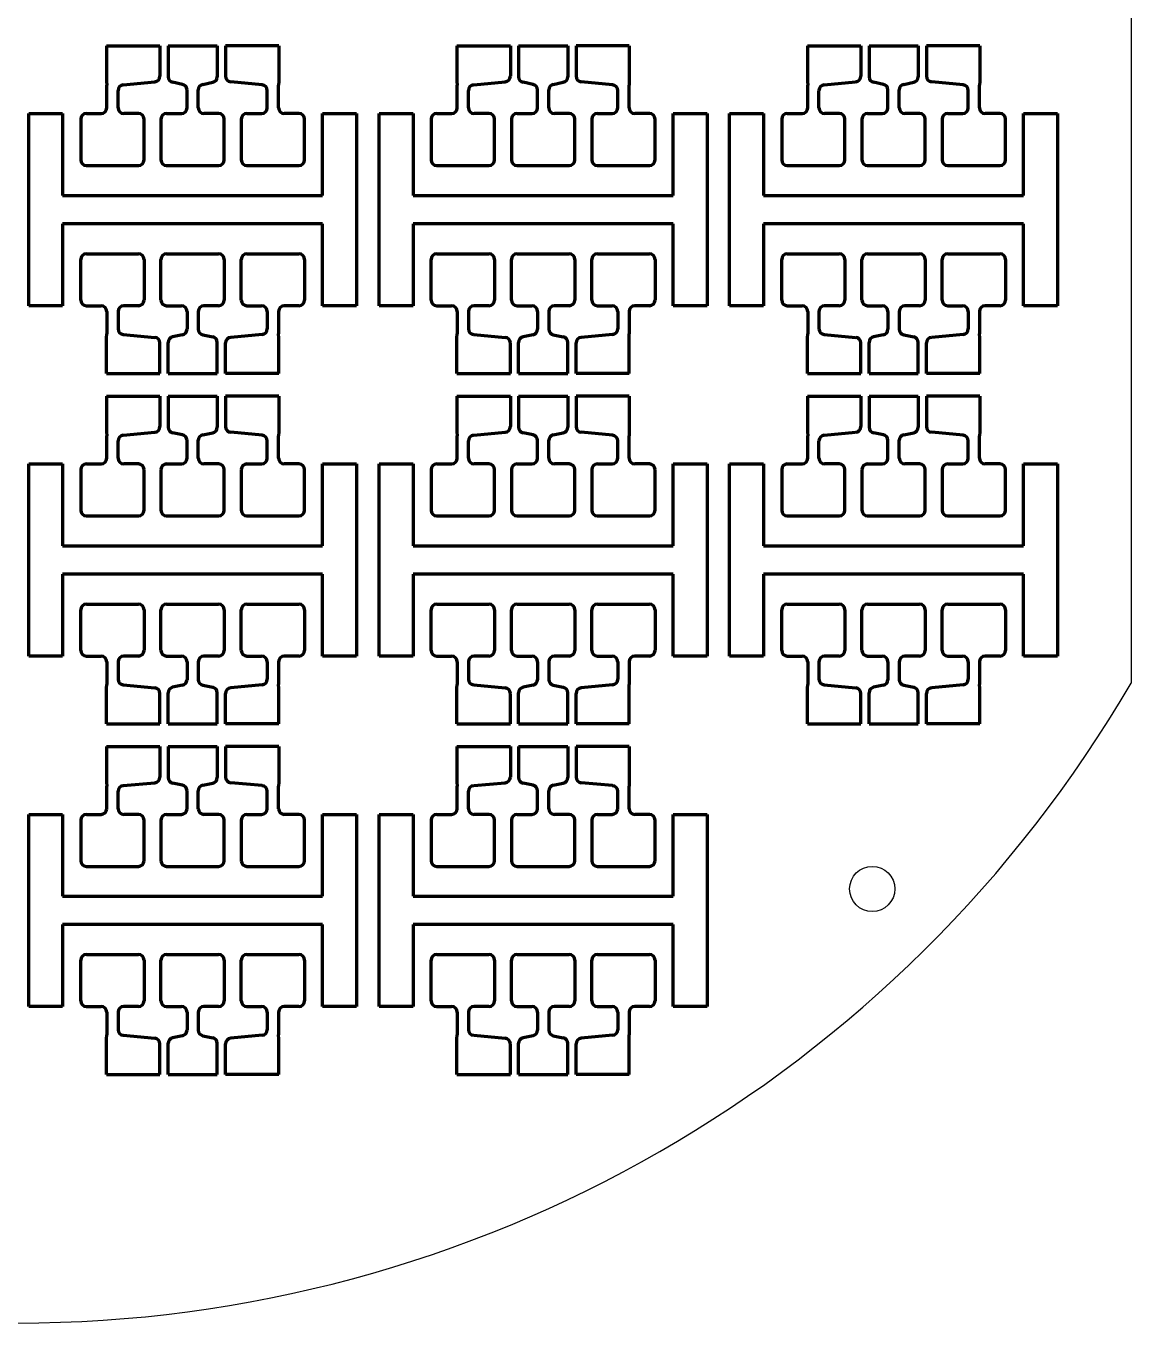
# Model space of a CAD drawing. Header units: millimetres. Extents: x 2005 to 2202, y 1694 to 1922.
# Drawn here: x 2104.6 to 2202.4, y 1693.7 to 1808.5 of the extents above; entities that cross this region are included whole.
import ezdxf

# ---------------------------------------------------------------- set-up
doc = ezdxf.new("R2010")
doc.units = ezdxf.units.MM
doc.layers.add('mask_hole', color=100, linetype='Continuous')
doc.layers.add('mask_outline', color=10, linetype='Continuous')
doc.layers.add('mask_stencil', color=30, linetype='Continuous', lineweight=70)

msp = doc.modelspace()

# ---------------------------------------------------------------- linework, layer by layer
at = {"layer": 'mask_hole'}
msp.add_circle((2179.5, 1732.13), 2, dxfattribs=at)
at = {"layer": 'mask_outline'}
msp.add_line((2202.39, 1865.11), (2202.39, 1750.34), dxfattribs=at)
msp.add_arc((2103.89, 1807.73), 114, 210.2314, 329.7768, dxfattribs=at)
at = {"layer": 'mask_stencil'}
for p, q in [((2111.77, 1806.73), (2116.49, 1806.73)), ((2111.77, 1806.73), (2111.77, 1803.57)), ((2116.49, 1806.73), (2116.49, 1804.03)), ((2117.22, 1806.73), (2121.57, 1806.73)), ((2117.22, 1806.73), (2117.22, 1803.98)), ((2121.57, 1806.73), (2121.57, 1803.98)), ((2127.01, 1806.73), (2122.3, 1806.73)), ((2122.3, 1806.73), (2122.3, 1804.03)), ((2127.01, 1806.73), (2127.01, 1803.57)), ((2142.77, 1806.73), (2147.49, 1806.73)), ((2142.77, 1806.73), (2142.77, 1803.57)), ((2147.49, 1806.73), (2147.49, 1804.03)), ((2148.22, 1806.73), (2152.57, 1806.73)), ((2148.22, 1806.73), (2148.22, 1803.98)), ((2152.57, 1806.73), (2152.57, 1803.98)), ((2158.01, 1806.73), (2153.3, 1806.73)), ((2153.3, 1806.73), (2153.3, 1804.03)), ((2158.01, 1806.73), (2158.01, 1803.57)), ((2173.77, 1806.73), (2178.49, 1806.73)), ((2173.77, 1806.73), (2173.77, 1803.57)), ((2178.49, 1806.73), (2178.49, 1804.03)), ((2179.22, 1806.73), (2183.57, 1806.73)), ((2179.22, 1806.73), (2179.22, 1803.98)), ((2183.57, 1806.73), (2183.57, 1803.98)), ((2189.01, 1806.73), (2184.3, 1806.73)), ((2184.3, 1806.73), (2184.3, 1804.03)), ((2189.01, 1806.73), (2189.01, 1803.57)), ((2111.77, 1803.57), (2111.79, 1803.23)), ((2111.79, 1801.23), (2111.79, 1803.23)), ((2112.79, 1801.23), (2112.79, 1802.77)), ((2113.25, 1803.27), (2116.03, 1803.53)), ((2118.5, 1803.31), (2117.62, 1803.49)), ((2118.89, 1801.23), (2118.89, 1802.82)), ((2119.89, 1801.23), (2119.89, 1802.82)), ((2120.29, 1803.31), (2121.17, 1803.49)), ((2125.54, 1803.27), (2122.76, 1803.53)), ((2125.99, 1801.23), (2125.99, 1802.77)), ((2127.01, 1803.57), (2126.99, 1803.23)), ((2126.99, 1801.23), (2126.99, 1803.23)), ((2142.77, 1803.57), (2142.79, 1803.23)), ((2142.79, 1801.23), (2142.79, 1803.23)), ((2143.79, 1801.23), (2143.79, 1802.77)), ((2144.25, 1803.27), (2147.03, 1803.53)), ((2149.5, 1803.31), (2148.62, 1803.49)), ((2149.89, 1801.23), (2149.89, 1802.82)), ((2150.89, 1801.23), (2150.89, 1802.82)), ((2151.29, 1803.31), (2152.17, 1803.49)), ((2156.54, 1803.27), (2153.76, 1803.53)), ((2156.99, 1801.23), (2156.99, 1802.77)), ((2158.01, 1803.57), (2157.99, 1803.23)), ((2157.99, 1801.23), (2157.99, 1803.23)), ((2173.77, 1803.57), (2173.79, 1803.23)), ((2173.79, 1801.23), (2173.79, 1803.23)), ((2174.79, 1801.23), (2174.79, 1802.77)), ((2175.25, 1803.27), (2178.03, 1803.53)), ((2180.5, 1803.31), (2179.62, 1803.49)), ((2180.89, 1801.23), (2180.89, 1802.82)), ((2181.89, 1801.23), (2181.89, 1802.82)), ((2182.29, 1803.31), (2183.17, 1803.49)), ((2187.54, 1803.27), (2184.76, 1803.53)), ((2187.99, 1801.23), (2187.99, 1802.77)), ((2189.01, 1803.57), (2188.99, 1803.23)), ((2188.99, 1801.23), (2188.99, 1803.23)), ((2104.89, 1800.73), (2107.89, 1800.73)), ((2104.89, 1783.73), (2104.89, 1800.73)), ((2107.89, 1800.73), (2107.89, 1793.48)), ((2109.99, 1800.73), (2111.29, 1800.73)), ((2114.59, 1800.73), (2113.29, 1800.73)), ((2117.09, 1800.73), (2118.39, 1800.73)), ((2121.69, 1800.73), (2120.39, 1800.73)), ((2124.19, 1800.73), (2125.49, 1800.73)), ((2128.79, 1800.73), (2127.49, 1800.73)), ((2130.89, 1793.48), (2130.89, 1800.73)), ((2130.89, 1800.73), (2133.89, 1800.73)), ((2133.89, 1800.73), (2133.89, 1783.73)), ((2135.89, 1800.73), (2138.89, 1800.73)), ((2135.89, 1783.73), (2135.89, 1800.73)), ((2138.89, 1800.73), (2138.89, 1793.48)), ((2140.99, 1800.73), (2142.29, 1800.73)), ((2145.59, 1800.73), (2144.29, 1800.73)), ((2148.09, 1800.73), (2149.39, 1800.73)), ((2152.69, 1800.73), (2151.39, 1800.73)), ((2155.19, 1800.73), (2156.49, 1800.73)), ((2159.79, 1800.73), (2158.49, 1800.73)), ((2161.89, 1793.48), (2161.89, 1800.73)), ((2161.89, 1800.73), (2164.89, 1800.73)), ((2164.89, 1800.73), (2164.89, 1783.73)), ((2166.89, 1800.73), (2169.89, 1800.73)), ((2166.89, 1783.73), (2166.89, 1800.73)), ((2169.89, 1800.73), (2169.89, 1793.48)), ((2171.99, 1800.73), (2173.29, 1800.73)), ((2176.59, 1800.73), (2175.29, 1800.73)), ((2179.09, 1800.73), (2180.39, 1800.73)), ((2183.69, 1800.73), (2182.39, 1800.73)), ((2186.19, 1800.73), (2187.49, 1800.73)), ((2190.79, 1800.73), (2189.49, 1800.73)), ((2192.89, 1793.48), (2192.89, 1800.73)), ((2192.89, 1800.73), (2195.89, 1800.73)), ((2195.89, 1800.73), (2195.89, 1783.73)), ((2109.49, 1800.23), (2109.49, 1796.63)), ((2115.09, 1796.63), (2115.09, 1800.23)), ((2116.59, 1800.23), (2116.59, 1796.63)), ((2122.19, 1796.63), (2122.19, 1800.23)), ((2123.69, 1800.23), (2123.69, 1796.63)), ((2129.29, 1796.63), (2129.29, 1800.23)), ((2140.49, 1800.23), (2140.49, 1796.63)), ((2146.09, 1796.63), (2146.09, 1800.23)), ((2147.59, 1800.23), (2147.59, 1796.63)), ((2153.19, 1796.63), (2153.19, 1800.23)), ((2154.69, 1800.23), (2154.69, 1796.63)), ((2160.29, 1796.63), (2160.29, 1800.23)), ((2171.49, 1800.23), (2171.49, 1796.63)), ((2177.09, 1796.63), (2177.09, 1800.23)), ((2178.59, 1800.23), (2178.59, 1796.63)), ((2184.19, 1796.63), (2184.19, 1800.23)), ((2185.69, 1800.23), (2185.69, 1796.63)), ((2191.29, 1796.63), (2191.29, 1800.23)), ((2109.99, 1796.13), (2114.59, 1796.13)), ((2117.09, 1796.13), (2121.69, 1796.13)), ((2124.19, 1796.13), (2128.79, 1796.13)), ((2140.99, 1796.13), (2145.59, 1796.13)), ((2148.09, 1796.13), (2152.69, 1796.13)), ((2155.19, 1796.13), (2159.79, 1796.13)), ((2171.99, 1796.13), (2176.59, 1796.13)), ((2179.09, 1796.13), (2183.69, 1796.13)), ((2186.19, 1796.13), (2190.79, 1796.13)), ((2107.89, 1793.48), (2130.89, 1793.48)), ((2138.89, 1793.48), (2161.89, 1793.48)), ((2169.89, 1793.48), (2192.89, 1793.48)), ((2130.89, 1790.98), (2107.89, 1790.98)), ((2107.89, 1790.98), (2107.89, 1783.73)), ((2130.89, 1783.73), (2130.89, 1790.98)), ((2161.89, 1790.98), (2138.89, 1790.98)), ((2138.89, 1790.98), (2138.89, 1783.73)), ((2161.89, 1783.73), (2161.89, 1790.98)), ((2192.89, 1790.98), (2169.89, 1790.98)), ((2169.89, 1790.98), (2169.89, 1783.73)), ((2192.89, 1783.73), (2192.89, 1790.98)), ((2109.49, 1784.23), (2109.49, 1787.83)), ((2109.99, 1788.33), (2114.59, 1788.33)), ((2115.09, 1787.83), (2115.09, 1784.23)), ((2116.59, 1784.23), (2116.59, 1787.83)), ((2117.09, 1788.33), (2121.69, 1788.33)), ((2122.19, 1787.83), (2122.19, 1784.23)), ((2123.69, 1784.23), (2123.69, 1787.83)), ((2124.19, 1788.33), (2128.79, 1788.33)), ((2129.29, 1787.83), (2129.29, 1784.23)), ((2140.49, 1784.23), (2140.49, 1787.83)), ((2140.99, 1788.33), (2145.59, 1788.33)), ((2146.09, 1787.83), (2146.09, 1784.23)), ((2147.59, 1784.23), (2147.59, 1787.83)), ((2148.09, 1788.33), (2152.69, 1788.33)), ((2153.19, 1787.83), (2153.19, 1784.23)), ((2154.69, 1784.23), (2154.69, 1787.83)), ((2155.19, 1788.33), (2159.79, 1788.33)), ((2160.29, 1787.83), (2160.29, 1784.23)), ((2171.49, 1784.23), (2171.49, 1787.83)), ((2171.99, 1788.33), (2176.59, 1788.33)), ((2177.09, 1787.83), (2177.09, 1784.23)), ((2178.59, 1784.23), (2178.59, 1787.83)), ((2179.09, 1788.33), (2183.69, 1788.33)), ((2184.19, 1787.83), (2184.19, 1784.23)), ((2185.69, 1784.23), (2185.69, 1787.83)), ((2186.19, 1788.33), (2190.79, 1788.33)), ((2191.29, 1787.83), (2191.29, 1784.23)), ((2107.89, 1783.73), (2104.89, 1783.73)), ((2109.99, 1783.73), (2111.29, 1783.73)), ((2111.79, 1783.23), (2111.79, 1781.23)), ((2112.79, 1783.23), (2112.79, 1781.68)), ((2114.59, 1783.73), (2113.29, 1783.73)), ((2117.09, 1783.73), (2118.39, 1783.73)), ((2118.89, 1783.23), (2118.89, 1781.64)), ((2119.89, 1783.23), (2119.89, 1781.64)), ((2121.69, 1783.73), (2120.39, 1783.73)), ((2124.19, 1783.73), (2125.49, 1783.73)), ((2125.99, 1783.23), (2125.99, 1781.68)), ((2126.99, 1783.23), (2126.99, 1781.23)), ((2128.79, 1783.73), (2127.49, 1783.73)), ((2133.89, 1783.73), (2130.89, 1783.73)), ((2138.89, 1783.73), (2135.89, 1783.73)), ((2140.99, 1783.73), (2142.29, 1783.73)), ((2142.79, 1783.23), (2142.79, 1781.23)), ((2143.79, 1783.23), (2143.79, 1781.68)), ((2145.59, 1783.73), (2144.29, 1783.73)), ((2148.09, 1783.73), (2149.39, 1783.73)), ((2149.89, 1783.23), (2149.89, 1781.64)), ((2150.89, 1783.23), (2150.89, 1781.64)), ((2152.69, 1783.73), (2151.39, 1783.73)), ((2155.19, 1783.73), (2156.49, 1783.73)), ((2156.99, 1783.23), (2156.99, 1781.68)), ((2157.99, 1783.23), (2157.99, 1781.23)), ((2159.79, 1783.73), (2158.49, 1783.73)), ((2164.89, 1783.73), (2161.89, 1783.73)), ((2169.89, 1783.73), (2166.89, 1783.73)), ((2171.99, 1783.73), (2173.29, 1783.73)), ((2173.79, 1783.23), (2173.79, 1781.23)), ((2174.79, 1783.23), (2174.79, 1781.68)), ((2176.59, 1783.73), (2175.29, 1783.73)), ((2179.09, 1783.73), (2180.39, 1783.73)), ((2180.89, 1783.23), (2180.89, 1781.64)), ((2181.89, 1783.23), (2181.89, 1781.64)), ((2183.69, 1783.73), (2182.39, 1783.73)), ((2186.19, 1783.73), (2187.49, 1783.73)), ((2187.99, 1783.23), (2187.99, 1781.68)), ((2188.99, 1783.23), (2188.99, 1781.23)), ((2190.79, 1783.73), (2189.49, 1783.73)), ((2195.89, 1783.73), (2192.89, 1783.73)), ((2111.77, 1780.88), (2111.79, 1781.23)), ((2113.25, 1781.19), (2116.03, 1780.93)), ((2118.5, 1781.15), (2117.62, 1780.97)), ((2120.29, 1781.15), (2121.17, 1780.97)), ((2125.54, 1781.19), (2122.76, 1780.93)), ((2127.01, 1780.88), (2126.99, 1781.23)), ((2142.77, 1780.88), (2142.79, 1781.23)), ((2144.25, 1781.19), (2147.03, 1780.93)), ((2149.5, 1781.15), (2148.62, 1780.97)), ((2151.29, 1781.15), (2152.17, 1780.97)), ((2156.54, 1781.19), (2153.76, 1780.93)), ((2158.01, 1780.88), (2157.99, 1781.23)), ((2173.77, 1780.88), (2173.79, 1781.23)), ((2175.25, 1781.19), (2178.03, 1780.93)), ((2180.5, 1781.15), (2179.62, 1780.97)), ((2182.29, 1781.15), (2183.17, 1780.97)), ((2187.54, 1781.19), (2184.76, 1780.93)), ((2189.01, 1780.88), (2188.99, 1781.23)), ((2111.77, 1777.73), (2111.77, 1780.88)), ((2116.49, 1777.73), (2116.49, 1780.43)), ((2117.22, 1777.73), (2117.22, 1780.48)), ((2121.57, 1777.73), (2121.57, 1780.48)), ((2122.3, 1777.73), (2122.3, 1780.43)), ((2127.01, 1777.73), (2127.01, 1780.88)), ((2142.77, 1777.73), (2142.77, 1780.88)), ((2147.49, 1777.73), (2147.49, 1780.43)), ((2148.22, 1777.73), (2148.22, 1780.48)), ((2152.57, 1777.73), (2152.57, 1780.48)), ((2153.3, 1777.73), (2153.3, 1780.43)), ((2158.01, 1777.73), (2158.01, 1780.88)), ((2173.77, 1777.73), (2173.77, 1780.88)), ((2178.49, 1777.73), (2178.49, 1780.43)), ((2179.22, 1777.73), (2179.22, 1780.48)), ((2183.57, 1777.73), (2183.57, 1780.48)), ((2184.3, 1777.73), (2184.3, 1780.43)), ((2189.01, 1777.73), (2189.01, 1780.88)), ((2111.77, 1777.73), (2116.49, 1777.73)), ((2117.22, 1777.73), (2121.57, 1777.73)), ((2127.01, 1777.73), (2122.3, 1777.73)), ((2142.77, 1777.73), (2147.49, 1777.73)), ((2148.22, 1777.73), (2152.57, 1777.73)), ((2158.01, 1777.73), (2153.3, 1777.73)), ((2173.77, 1777.73), (2178.49, 1777.73)), ((2179.22, 1777.73), (2183.57, 1777.73)), ((2189.01, 1777.73), (2184.3, 1777.73)), ((2111.77, 1775.73), (2116.49, 1775.73)), ((2111.77, 1775.73), (2111.77, 1772.57)), ((2116.49, 1775.73), (2116.49, 1773.03)), ((2117.22, 1775.73), (2121.57, 1775.73)), ((2117.22, 1775.73), (2117.22, 1772.98)), ((2121.57, 1775.73), (2121.57, 1772.98)), ((2127.01, 1775.73), (2122.3, 1775.73)), ((2122.3, 1775.73), (2122.3, 1773.03)), ((2127.01, 1775.73), (2127.01, 1772.57)), ((2142.77, 1775.73), (2147.49, 1775.73)), ((2142.77, 1775.73), (2142.77, 1772.57)), ((2147.49, 1775.73), (2147.49, 1773.03)), ((2148.22, 1775.73), (2152.57, 1775.73)), ((2148.22, 1775.73), (2148.22, 1772.98)), ((2152.57, 1775.73), (2152.57, 1772.98)), ((2158.01, 1775.73), (2153.3, 1775.73)), ((2153.3, 1775.73), (2153.3, 1773.03)), ((2158.01, 1775.73), (2158.01, 1772.57)), ((2173.77, 1775.73), (2178.49, 1775.73)), ((2173.77, 1775.73), (2173.77, 1772.57)), ((2178.49, 1775.73), (2178.49, 1773.03)), ((2179.22, 1775.73), (2183.57, 1775.73)), ((2179.22, 1775.73), (2179.22, 1772.98)), ((2183.57, 1775.73), (2183.57, 1772.98)), ((2189.01, 1775.73), (2184.3, 1775.73)), ((2184.3, 1775.73), (2184.3, 1773.03)), ((2189.01, 1775.73), (2189.01, 1772.57)), ((2111.77, 1772.57), (2111.79, 1772.23)), ((2111.79, 1770.23), (2111.79, 1772.23)), ((2112.79, 1770.23), (2112.79, 1771.77)), ((2113.25, 1772.27), (2116.03, 1772.53)), ((2118.5, 1772.31), (2117.62, 1772.49)), ((2118.89, 1770.23), (2118.89, 1771.82)), ((2119.89, 1770.23), (2119.89, 1771.82)), ((2120.29, 1772.31), (2121.17, 1772.49)), ((2125.54, 1772.27), (2122.76, 1772.53)), ((2125.99, 1770.23), (2125.99, 1771.77)), ((2127.01, 1772.57), (2126.99, 1772.23)), ((2126.99, 1770.23), (2126.99, 1772.23)), ((2142.77, 1772.57), (2142.79, 1772.23)), ((2142.79, 1770.23), (2142.79, 1772.23)), ((2143.79, 1770.23), (2143.79, 1771.77)), ((2144.25, 1772.27), (2147.03, 1772.53)), ((2149.5, 1772.31), (2148.62, 1772.49)), ((2149.89, 1770.23), (2149.89, 1771.82)), ((2150.89, 1770.23), (2150.89, 1771.82)), ((2151.29, 1772.31), (2152.17, 1772.49)), ((2156.54, 1772.27), (2153.76, 1772.53)), ((2156.99, 1770.23), (2156.99, 1771.77)), ((2158.01, 1772.57), (2157.99, 1772.23)), ((2157.99, 1770.23), (2157.99, 1772.23)), ((2173.77, 1772.57), (2173.79, 1772.23)), ((2173.79, 1770.23), (2173.79, 1772.23)), ((2174.79, 1770.23), (2174.79, 1771.77)), ((2175.25, 1772.27), (2178.03, 1772.53)), ((2180.5, 1772.31), (2179.62, 1772.49)), ((2180.89, 1770.23), (2180.89, 1771.82)), ((2181.89, 1770.23), (2181.89, 1771.82)), ((2182.29, 1772.31), (2183.17, 1772.49)), ((2187.54, 1772.27), (2184.76, 1772.53)), ((2187.99, 1770.23), (2187.99, 1771.77)), ((2189.01, 1772.57), (2188.99, 1772.23)), ((2188.99, 1770.23), (2188.99, 1772.23)), ((2104.89, 1769.73), (2107.89, 1769.73)), ((2104.89, 1752.73), (2104.89, 1769.73)), ((2107.89, 1769.73), (2107.89, 1762.48)), ((2109.99, 1769.73), (2111.29, 1769.73)), ((2114.59, 1769.73), (2113.29, 1769.73)), ((2117.09, 1769.73), (2118.39, 1769.73)), ((2121.69, 1769.73), (2120.39, 1769.73)), ((2124.19, 1769.73), (2125.49, 1769.73)), ((2128.79, 1769.73), (2127.49, 1769.73)), ((2130.89, 1762.48), (2130.89, 1769.73)), ((2130.89, 1769.73), (2133.89, 1769.73)), ((2133.89, 1769.73), (2133.89, 1752.73)), ((2135.89, 1769.73), (2138.89, 1769.73)), ((2135.89, 1752.73), (2135.89, 1769.73)), ((2138.89, 1769.73), (2138.89, 1762.48)), ((2140.99, 1769.73), (2142.29, 1769.73)), ((2145.59, 1769.73), (2144.29, 1769.73)), ((2148.09, 1769.73), (2149.39, 1769.73)), ((2152.69, 1769.73), (2151.39, 1769.73)), ((2155.19, 1769.73), (2156.49, 1769.73)), ((2159.79, 1769.73), (2158.49, 1769.73)), ((2161.89, 1762.48), (2161.89, 1769.73)), ((2161.89, 1769.73), (2164.89, 1769.73)), ((2164.89, 1769.73), (2164.89, 1752.73)), ((2166.89, 1769.73), (2169.89, 1769.73)), ((2166.89, 1752.73), (2166.89, 1769.73)), ((2169.89, 1769.73), (2169.89, 1762.48)), ((2171.99, 1769.73), (2173.29, 1769.73)), ((2176.59, 1769.73), (2175.29, 1769.73)), ((2179.09, 1769.73), (2180.39, 1769.73)), ((2183.69, 1769.73), (2182.39, 1769.73)), ((2186.19, 1769.73), (2187.49, 1769.73)), ((2190.79, 1769.73), (2189.49, 1769.73)), ((2192.89, 1762.48), (2192.89, 1769.73)), ((2192.89, 1769.73), (2195.89, 1769.73)), ((2195.89, 1769.73), (2195.89, 1752.73)), ((2109.49, 1769.23), (2109.49, 1765.63)), ((2115.09, 1765.63), (2115.09, 1769.23)), ((2116.59, 1769.23), (2116.59, 1765.63)), ((2122.19, 1765.63), (2122.19, 1769.23)), ((2123.69, 1769.23), (2123.69, 1765.63)), ((2129.29, 1765.63), (2129.29, 1769.23)), ((2140.49, 1769.23), (2140.49, 1765.63)), ((2146.09, 1765.63), (2146.09, 1769.23)), ((2147.59, 1769.23), (2147.59, 1765.63)), ((2153.19, 1765.63), (2153.19, 1769.23)), ((2154.69, 1769.23), (2154.69, 1765.63)), ((2160.29, 1765.63), (2160.29, 1769.23)), ((2171.49, 1769.23), (2171.49, 1765.63)), ((2177.09, 1765.63), (2177.09, 1769.23)), ((2178.59, 1769.23), (2178.59, 1765.63)), ((2184.19, 1765.63), (2184.19, 1769.23)), ((2185.69, 1769.23), (2185.69, 1765.63)), ((2191.29, 1765.63), (2191.29, 1769.23)), ((2109.99, 1765.13), (2114.59, 1765.13)), ((2117.09, 1765.13), (2121.69, 1765.13)), ((2124.19, 1765.13), (2128.79, 1765.13)), ((2140.99, 1765.13), (2145.59, 1765.13)), ((2148.09, 1765.13), (2152.69, 1765.13)), ((2155.19, 1765.13), (2159.79, 1765.13)), ((2171.99, 1765.13), (2176.59, 1765.13)), ((2179.09, 1765.13), (2183.69, 1765.13)), ((2186.19, 1765.13), (2190.79, 1765.13)), ((2107.89, 1762.48), (2130.89, 1762.48)), ((2138.89, 1762.48), (2161.89, 1762.48)), ((2169.89, 1762.48), (2192.89, 1762.48)), ((2130.89, 1759.98), (2107.89, 1759.98)), ((2107.89, 1759.98), (2107.89, 1752.73)), ((2130.89, 1752.73), (2130.89, 1759.98)), ((2161.89, 1759.98), (2138.89, 1759.98)), ((2138.89, 1759.98), (2138.89, 1752.73)), ((2161.89, 1752.73), (2161.89, 1759.98)), ((2192.89, 1759.98), (2169.89, 1759.98)), ((2169.89, 1759.98), (2169.89, 1752.73)), ((2192.89, 1752.73), (2192.89, 1759.98)), ((2109.49, 1753.23), (2109.49, 1756.83)), ((2109.99, 1757.33), (2114.59, 1757.33)), ((2115.09, 1756.83), (2115.09, 1753.23)), ((2116.59, 1753.23), (2116.59, 1756.83)), ((2117.09, 1757.33), (2121.69, 1757.33)), ((2122.19, 1756.83), (2122.19, 1753.23)), ((2123.69, 1753.23), (2123.69, 1756.83)), ((2124.19, 1757.33), (2128.79, 1757.33)), ((2129.29, 1756.83), (2129.29, 1753.23)), ((2140.49, 1753.23), (2140.49, 1756.83)), ((2140.99, 1757.33), (2145.59, 1757.33)), ((2146.09, 1756.83), (2146.09, 1753.23)), ((2147.59, 1753.23), (2147.59, 1756.83)), ((2148.09, 1757.33), (2152.69, 1757.33)), ((2153.19, 1756.83), (2153.19, 1753.23)), ((2154.69, 1753.23), (2154.69, 1756.83)), ((2155.19, 1757.33), (2159.79, 1757.33)), ((2160.29, 1756.83), (2160.29, 1753.23)), ((2171.49, 1753.23), (2171.49, 1756.83)), ((2171.99, 1757.33), (2176.59, 1757.33)), ((2177.09, 1756.83), (2177.09, 1753.23)), ((2178.59, 1753.23), (2178.59, 1756.83)), ((2179.09, 1757.33), (2183.69, 1757.33)), ((2184.19, 1756.83), (2184.19, 1753.23)), ((2185.69, 1753.23), (2185.69, 1756.83)), ((2186.19, 1757.33), (2190.79, 1757.33)), ((2191.29, 1756.83), (2191.29, 1753.23)), ((2107.89, 1752.73), (2104.89, 1752.73)), ((2109.99, 1752.73), (2111.29, 1752.73)), ((2114.59, 1752.73), (2113.29, 1752.73)), ((2117.09, 1752.73), (2118.39, 1752.73)), ((2121.69, 1752.73), (2120.39, 1752.73)), ((2124.19, 1752.73), (2125.49, 1752.73)), ((2128.79, 1752.73), (2127.49, 1752.73)), ((2133.89, 1752.73), (2130.89, 1752.73)), ((2138.89, 1752.73), (2135.89, 1752.73)), ((2140.99, 1752.73), (2142.29, 1752.73)), ((2145.59, 1752.73), (2144.29, 1752.73)), ((2148.09, 1752.73), (2149.39, 1752.73)), ((2152.69, 1752.73), (2151.39, 1752.73)), ((2155.19, 1752.73), (2156.49, 1752.73)), ((2159.79, 1752.73), (2158.49, 1752.73)), ((2164.89, 1752.73), (2161.89, 1752.73)), ((2169.89, 1752.73), (2166.89, 1752.73)), ((2171.99, 1752.73), (2173.29, 1752.73)), ((2176.59, 1752.73), (2175.29, 1752.73)), ((2179.09, 1752.73), (2180.39, 1752.73)), ((2183.69, 1752.73), (2182.39, 1752.73)), ((2186.19, 1752.73), (2187.49, 1752.73)), ((2190.79, 1752.73), (2189.49, 1752.73)), ((2195.89, 1752.73), (2192.89, 1752.73)), ((2111.79, 1752.23), (2111.79, 1750.23)), ((2112.79, 1752.23), (2112.79, 1750.68)), ((2118.89, 1752.23), (2118.89, 1750.64)), ((2119.89, 1752.23), (2119.89, 1750.64)), ((2125.99, 1752.23), (2125.99, 1750.68)), ((2126.99, 1752.23), (2126.99, 1750.23)), ((2142.79, 1752.23), (2142.79, 1750.23)), ((2143.79, 1752.23), (2143.79, 1750.68)), ((2149.89, 1752.23), (2149.89, 1750.64)), ((2150.89, 1752.23), (2150.89, 1750.64)), ((2156.99, 1752.23), (2156.99, 1750.68)), ((2157.99, 1752.23), (2157.99, 1750.23)), ((2173.79, 1752.23), (2173.79, 1750.23)), ((2174.79, 1752.23), (2174.79, 1750.68)), ((2180.89, 1752.23), (2180.89, 1750.64)), ((2181.89, 1752.23), (2181.89, 1750.64)), ((2187.99, 1752.23), (2187.99, 1750.68)), ((2188.99, 1752.23), (2188.99, 1750.23)), ((2111.77, 1749.88), (2111.79, 1750.23)), ((2113.25, 1750.19), (2116.03, 1749.93)), ((2118.5, 1750.15), (2117.62, 1749.97)), ((2120.29, 1750.15), (2121.17, 1749.97)), ((2125.54, 1750.19), (2122.76, 1749.93)), ((2127.01, 1749.88), (2126.99, 1750.23)), ((2142.77, 1749.88), (2142.79, 1750.23)), ((2144.25, 1750.19), (2147.03, 1749.93)), ((2149.5, 1750.15), (2148.62, 1749.97)), ((2151.29, 1750.15), (2152.17, 1749.97)), ((2156.54, 1750.19), (2153.76, 1749.93)), ((2158.01, 1749.88), (2157.99, 1750.23)), ((2173.77, 1749.88), (2173.79, 1750.23)), ((2175.25, 1750.19), (2178.03, 1749.93)), ((2180.5, 1750.15), (2179.62, 1749.97)), ((2182.29, 1750.15), (2183.17, 1749.97)), ((2187.54, 1750.19), (2184.76, 1749.93)), ((2189.01, 1749.88), (2188.99, 1750.23)), ((2111.77, 1746.73), (2111.77, 1749.88)), ((2116.49, 1746.73), (2116.49, 1749.43)), ((2117.22, 1746.73), (2117.22, 1749.48)), ((2121.57, 1746.73), (2121.57, 1749.48)), ((2122.3, 1746.73), (2122.3, 1749.43)), ((2127.01, 1746.73), (2127.01, 1749.88)), ((2142.77, 1746.73), (2142.77, 1749.88)), ((2147.49, 1746.73), (2147.49, 1749.43)), ((2148.22, 1746.73), (2148.22, 1749.48)), ((2152.57, 1746.73), (2152.57, 1749.48)), ((2153.3, 1746.73), (2153.3, 1749.43)), ((2158.01, 1746.73), (2158.01, 1749.88)), ((2173.77, 1746.73), (2173.77, 1749.88)), ((2178.49, 1746.73), (2178.49, 1749.43)), ((2179.22, 1746.73), (2179.22, 1749.48)), ((2183.57, 1746.73), (2183.57, 1749.48)), ((2184.3, 1746.73), (2184.3, 1749.43)), ((2189.01, 1746.73), (2189.01, 1749.88)), ((2111.77, 1746.73), (2116.49, 1746.73)), ((2117.22, 1746.73), (2121.57, 1746.73)), ((2127.01, 1746.73), (2122.3, 1746.73)), ((2142.77, 1746.73), (2147.49, 1746.73)), ((2148.22, 1746.73), (2152.57, 1746.73)), ((2158.01, 1746.73), (2153.3, 1746.73)), ((2173.77, 1746.73), (2178.49, 1746.73)), ((2179.22, 1746.73), (2183.57, 1746.73)), ((2189.01, 1746.73), (2184.3, 1746.73)), ((2111.77, 1744.73), (2116.49, 1744.73)), ((2111.77, 1744.73), (2111.77, 1741.57)), ((2116.49, 1744.73), (2116.49, 1742.03)), ((2117.22, 1744.73), (2121.57, 1744.73)), ((2117.22, 1744.73), (2117.22, 1741.98)), ((2121.57, 1744.73), (2121.57, 1741.98)), ((2127.01, 1744.73), (2122.3, 1744.73)), ((2122.3, 1744.73), (2122.3, 1742.03)), ((2127.01, 1744.73), (2127.01, 1741.57)), ((2142.77, 1744.73), (2147.49, 1744.73)), ((2142.77, 1744.73), (2142.77, 1741.57)), ((2147.49, 1744.73), (2147.49, 1742.03)), ((2148.22, 1744.73), (2152.57, 1744.73)), ((2148.22, 1744.73), (2148.22, 1741.98)), ((2152.57, 1744.73), (2152.57, 1741.98)), ((2158.01, 1744.73), (2153.3, 1744.73)), ((2153.3, 1744.73), (2153.3, 1742.03)), ((2158.01, 1744.73), (2158.01, 1741.57)), ((2111.77, 1741.57), (2111.79, 1741.23)), ((2111.79, 1739.23), (2111.79, 1741.23)), ((2112.79, 1739.23), (2112.79, 1740.77)), ((2113.25, 1741.27), (2116.03, 1741.53)), ((2118.5, 1741.31), (2117.62, 1741.49)), ((2118.89, 1739.23), (2118.89, 1740.82)), ((2119.89, 1739.23), (2119.89, 1740.82)), ((2120.29, 1741.31), (2121.17, 1741.49)), ((2125.54, 1741.27), (2122.76, 1741.53)), ((2125.99, 1739.23), (2125.99, 1740.77)), ((2127.01, 1741.57), (2126.99, 1741.23)), ((2126.99, 1739.23), (2126.99, 1741.23)), ((2142.77, 1741.57), (2142.79, 1741.23)), ((2142.79, 1739.23), (2142.79, 1741.23)), ((2143.79, 1739.23), (2143.79, 1740.77)), ((2144.25, 1741.27), (2147.03, 1741.53)), ((2149.5, 1741.31), (2148.62, 1741.49)), ((2149.89, 1739.23), (2149.89, 1740.82)), ((2150.89, 1739.23), (2150.89, 1740.82)), ((2151.29, 1741.31), (2152.17, 1741.49)), ((2156.54, 1741.27), (2153.76, 1741.53)), ((2156.99, 1739.23), (2156.99, 1740.77)), ((2158.01, 1741.57), (2157.99, 1741.23)), ((2157.99, 1739.23), (2157.99, 1741.23)), ((2104.89, 1738.73), (2107.89, 1738.73)), ((2104.89, 1721.73), (2104.89, 1738.73)), ((2107.89, 1738.73), (2107.89, 1731.48)), ((2109.99, 1738.73), (2111.29, 1738.73)), ((2114.59, 1738.73), (2113.29, 1738.73)), ((2117.09, 1738.73), (2118.39, 1738.73)), ((2121.69, 1738.73), (2120.39, 1738.73)), ((2124.19, 1738.73), (2125.49, 1738.73)), ((2128.79, 1738.73), (2127.49, 1738.73)), ((2130.89, 1731.48), (2130.89, 1738.73)), ((2130.89, 1738.73), (2133.89, 1738.73)), ((2133.89, 1738.73), (2133.89, 1721.73)), ((2135.89, 1738.73), (2138.89, 1738.73)), ((2135.89, 1721.73), (2135.89, 1738.73)), ((2138.89, 1738.73), (2138.89, 1731.48)), ((2140.99, 1738.73), (2142.29, 1738.73)), ((2145.59, 1738.73), (2144.29, 1738.73)), ((2148.09, 1738.73), (2149.39, 1738.73)), ((2152.69, 1738.73), (2151.39, 1738.73)), ((2155.19, 1738.73), (2156.49, 1738.73)), ((2159.79, 1738.73), (2158.49, 1738.73)), ((2161.89, 1731.48), (2161.89, 1738.73)), ((2161.89, 1738.73), (2164.89, 1738.73)), ((2164.89, 1738.73), (2164.89, 1721.73)), ((2109.49, 1738.23), (2109.49, 1734.63)), ((2115.09, 1734.63), (2115.09, 1738.23)), ((2116.59, 1738.23), (2116.59, 1734.63)), ((2122.19, 1734.63), (2122.19, 1738.23)), ((2123.69, 1738.23), (2123.69, 1734.63)), ((2129.29, 1734.63), (2129.29, 1738.23)), ((2140.49, 1738.23), (2140.49, 1734.63)), ((2146.09, 1734.63), (2146.09, 1738.23)), ((2147.59, 1738.23), (2147.59, 1734.63)), ((2153.19, 1734.63), (2153.19, 1738.23)), ((2154.69, 1738.23), (2154.69, 1734.63)), ((2160.29, 1734.63), (2160.29, 1738.23)), ((2109.99, 1734.13), (2114.59, 1734.13)), ((2117.09, 1734.13), (2121.69, 1734.13)), ((2124.19, 1734.13), (2128.79, 1734.13)), ((2140.99, 1734.13), (2145.59, 1734.13)), ((2148.09, 1734.13), (2152.69, 1734.13)), ((2155.19, 1734.13), (2159.79, 1734.13)), ((2107.89, 1731.48), (2130.89, 1731.48)), ((2138.89, 1731.48), (2161.89, 1731.48)), ((2130.89, 1728.98), (2107.89, 1728.98)), ((2107.89, 1728.98), (2107.89, 1721.73)), ((2130.89, 1721.73), (2130.89, 1728.98)), ((2161.89, 1728.98), (2138.89, 1728.98)), ((2138.89, 1728.98), (2138.89, 1721.73)), ((2161.89, 1721.73), (2161.89, 1728.98)), ((2109.99, 1726.33), (2114.59, 1726.33)), ((2117.09, 1726.33), (2121.69, 1726.33)), ((2124.19, 1726.33), (2128.79, 1726.33)), ((2140.99, 1726.33), (2145.59, 1726.33)), ((2148.09, 1726.33), (2152.69, 1726.33)), ((2155.19, 1726.33), (2159.79, 1726.33)), ((2109.49, 1722.23), (2109.49, 1725.83)), ((2115.09, 1725.83), (2115.09, 1722.23)), ((2116.59, 1722.23), (2116.59, 1725.83)), ((2122.19, 1725.83), (2122.19, 1722.23)), ((2123.69, 1722.23), (2123.69, 1725.83)), ((2129.29, 1725.83), (2129.29, 1722.23)), ((2140.49, 1722.23), (2140.49, 1725.83)), ((2146.09, 1725.83), (2146.09, 1722.23)), ((2147.59, 1722.23), (2147.59, 1725.83)), ((2153.19, 1725.83), (2153.19, 1722.23)), ((2154.69, 1722.23), (2154.69, 1725.83)), ((2160.29, 1725.83), (2160.29, 1722.23)), ((2107.89, 1721.73), (2104.89, 1721.73)), ((2109.99, 1721.73), (2111.29, 1721.73)), ((2114.59, 1721.73), (2113.29, 1721.73)), ((2117.09, 1721.73), (2118.39, 1721.73)), ((2121.69, 1721.73), (2120.39, 1721.73)), ((2124.19, 1721.73), (2125.49, 1721.73)), ((2128.79, 1721.73), (2127.49, 1721.73)), ((2133.89, 1721.73), (2130.89, 1721.73)), ((2138.89, 1721.73), (2135.89, 1721.73)), ((2140.99, 1721.73), (2142.29, 1721.73)), ((2145.59, 1721.73), (2144.29, 1721.73)), ((2148.09, 1721.73), (2149.39, 1721.73)), ((2152.69, 1721.73), (2151.39, 1721.73)), ((2155.19, 1721.73), (2156.49, 1721.73)), ((2159.79, 1721.73), (2158.49, 1721.73)), ((2164.89, 1721.73), (2161.89, 1721.73)), ((2111.79, 1721.23), (2111.79, 1719.23)), ((2112.79, 1721.23), (2112.79, 1719.68)), ((2118.89, 1721.23), (2118.89, 1719.64)), ((2119.89, 1721.23), (2119.89, 1719.64)), ((2125.99, 1721.23), (2125.99, 1719.68)), ((2126.99, 1721.23), (2126.99, 1719.23)), ((2142.79, 1721.23), (2142.79, 1719.23)), ((2143.79, 1721.23), (2143.79, 1719.68)), ((2149.89, 1721.23), (2149.89, 1719.64)), ((2150.89, 1721.23), (2150.89, 1719.64)), ((2156.99, 1721.23), (2156.99, 1719.68)), ((2157.99, 1721.23), (2157.99, 1719.23)), ((2111.77, 1718.88), (2111.79, 1719.23)), ((2113.25, 1719.19), (2116.03, 1718.93)), ((2118.5, 1719.15), (2117.62, 1718.97)), ((2120.29, 1719.15), (2121.17, 1718.97)), ((2125.54, 1719.19), (2122.76, 1718.93)), ((2127.01, 1718.88), (2126.99, 1719.23)), ((2142.77, 1718.88), (2142.79, 1719.23)), ((2144.25, 1719.19), (2147.03, 1718.93)), ((2149.5, 1719.15), (2148.62, 1718.97)), ((2151.29, 1719.15), (2152.17, 1718.97)), ((2156.54, 1719.19), (2153.76, 1718.93)), ((2158.01, 1718.88), (2157.99, 1719.23)), ((2111.77, 1715.73), (2111.77, 1718.88)), ((2116.49, 1715.73), (2116.49, 1718.43)), ((2117.22, 1715.73), (2117.22, 1718.48)), ((2121.57, 1715.73), (2121.57, 1718.48)), ((2122.3, 1715.73), (2122.3, 1718.43)), ((2127.01, 1715.73), (2127.01, 1718.88)), ((2142.77, 1715.73), (2142.77, 1718.88)), ((2147.49, 1715.73), (2147.49, 1718.43)), ((2148.22, 1715.73), (2148.22, 1718.48)), ((2152.57, 1715.73), (2152.57, 1718.48)), ((2153.3, 1715.73), (2153.3, 1718.43)), ((2158.01, 1715.73), (2158.01, 1718.88)), ((2111.77, 1715.73), (2116.49, 1715.73)), ((2117.22, 1715.73), (2121.57, 1715.73)), ((2127.01, 1715.73), (2122.3, 1715.73)), ((2142.77, 1715.73), (2147.49, 1715.73)), ((2148.22, 1715.73), (2152.57, 1715.73)), ((2158.01, 1715.73), (2153.3, 1715.73))]:
    msp.add_line(p, q, dxfattribs=at)
for centre, start, end in [((2115.99, 1804.03), 275.3386, 360), ((2117.72, 1803.98), 180, 258.3428), ((2121.07, 1803.98), 281.6572, 0), ((2122.8, 1804.03), 180, 264.6614), ((2146.99, 1804.03), 275.3386, 360), ((2148.72, 1803.98), 180, 258.3428), ((2152.07, 1803.98), 281.6572, 0), ((2153.8, 1804.03), 180, 264.6614), ((2177.99, 1804.03), 275.3386, 360), ((2179.72, 1803.98), 180, 258.3428), ((2183.07, 1803.98), 281.6572, 0), ((2184.8, 1804.03), 180, 264.6614), ((2113.29, 1802.77), 95.3386, 179.9989), ((2118.39, 1802.82), 0, 78.3428), ((2120.39, 1802.82), 101.6572, 179.9988), ((2125.49, 1802.77), 0.0011, 84.6614), ((2144.29, 1802.77), 95.3386, 179.9989), ((2149.39, 1802.82), 0, 78.3428), ((2151.39, 1802.82), 101.6572, 179.9988), ((2156.49, 1802.77), 0.0011, 84.6614), ((2175.29, 1802.77), 95.3386, 179.9989), ((2180.39, 1802.82), 0, 78.3428), ((2182.39, 1802.82), 101.6572, 179.9988), ((2187.49, 1802.77), 0.0011, 84.6614), ((2109.99, 1800.23), 90, 180), ((2111.29, 1801.23), 270, 0), ((2113.29, 1801.23), 180, 270), ((2114.59, 1800.23), 0, 90), ((2117.09, 1800.23), 90, 180), ((2118.39, 1801.23), 270, 0), ((2120.39, 1801.23), 180, 270), ((2121.69, 1800.23), 0, 90), ((2124.19, 1800.23), 90, 180), ((2125.49, 1801.23), 270, 0), ((2127.49, 1801.23), 180, 270), ((2128.79, 1800.23), 0, 90), ((2140.99, 1800.23), 90, 180), ((2142.29, 1801.23), 270, 0), ((2144.29, 1801.23), 180, 270), ((2145.59, 1800.23), 0, 90), ((2148.09, 1800.23), 90, 180), ((2149.39, 1801.23), 270, 0), ((2151.39, 1801.23), 180, 270), ((2152.69, 1800.23), 0, 90), ((2155.19, 1800.23), 90, 180), ((2156.49, 1801.23), 270, 0), ((2158.49, 1801.23), 180, 270), ((2159.79, 1800.23), 0, 90), ((2171.99, 1800.23), 90, 180), ((2173.29, 1801.23), 270, 0), ((2175.29, 1801.23), 180, 270), ((2176.59, 1800.23), 0, 90), ((2179.09, 1800.23), 90, 180), ((2180.39, 1801.23), 270, 0), ((2182.39, 1801.23), 180, 270), ((2183.69, 1800.23), 0, 90), ((2186.19, 1800.23), 90, 180), ((2187.49, 1801.23), 270, 0), ((2189.49, 1801.23), 180, 270), ((2190.79, 1800.23), 0, 90), ((2109.99, 1796.63), 180, 270), ((2114.59, 1796.63), 270, 0), ((2117.09, 1796.63), 180, 270), ((2121.69, 1796.63), 270, 0), ((2124.19, 1796.63), 180, 270), ((2128.79, 1796.63), 270, 0), ((2140.99, 1796.63), 180, 270), ((2145.59, 1796.63), 270, 0), ((2148.09, 1796.63), 180, 270), ((2152.69, 1796.63), 270, 0), ((2155.19, 1796.63), 180, 270), ((2159.79, 1796.63), 270, 0), ((2171.99, 1796.63), 180, 270), ((2176.59, 1796.63), 270, 0), ((2179.09, 1796.63), 180, 270), ((2183.69, 1796.63), 270, 0), ((2186.19, 1796.63), 180, 270), ((2190.79, 1796.63), 270, 0), ((2109.99, 1787.83), 90, 180), ((2114.59, 1787.83), 0, 90), ((2117.09, 1787.83), 90, 180), ((2121.69, 1787.83), 0, 90), ((2124.19, 1787.83), 90, 180), ((2128.79, 1787.83), 0, 90), ((2140.99, 1787.83), 90, 180), ((2145.59, 1787.83), 0, 90), ((2148.09, 1787.83), 90, 180), ((2152.69, 1787.83), 0, 90), ((2155.19, 1787.83), 90, 180), ((2159.79, 1787.83), 0, 90), ((2171.99, 1787.83), 90, 180), ((2176.59, 1787.83), 0, 90), ((2179.09, 1787.83), 90, 180), ((2183.69, 1787.83), 0, 90), ((2186.19, 1787.83), 90, 180), ((2190.79, 1787.83), 0, 90), ((2109.99, 1784.23), 180, 270), ((2111.29, 1783.23), 0, 90), ((2113.29, 1783.23), 90, 180), ((2114.59, 1784.23), 270, 0), ((2117.09, 1784.23), 180, 270), ((2118.39, 1783.23), 0, 90), ((2120.39, 1783.23), 90, 180), ((2121.69, 1784.23), 270, 0), ((2124.19, 1784.23), 180, 270), ((2125.49, 1783.23), 0, 90), ((2127.49, 1783.23), 90, 180), ((2128.79, 1784.23), 270, 0), ((2140.99, 1784.23), 180, 270), ((2142.29, 1783.23), 0, 90), ((2144.29, 1783.23), 90, 180), ((2145.59, 1784.23), 270, 0), ((2148.09, 1784.23), 180, 270), ((2149.39, 1783.23), 0, 90), ((2151.39, 1783.23), 90, 180), ((2152.69, 1784.23), 270, 0), ((2155.19, 1784.23), 180, 270), ((2156.49, 1783.23), 0, 90), ((2158.49, 1783.23), 90, 180), ((2159.79, 1784.23), 270, 0), ((2171.99, 1784.23), 180, 270), ((2173.29, 1783.23), 0, 90), ((2175.29, 1783.23), 90, 180), ((2176.59, 1784.23), 270, 0), ((2179.09, 1784.23), 180, 270), ((2180.39, 1783.23), 0, 90), ((2182.39, 1783.23), 90, 180), ((2183.69, 1784.23), 270, 0), ((2186.19, 1784.23), 180, 270), ((2187.49, 1783.23), 0, 90), ((2189.49, 1783.23), 90, 180), ((2190.79, 1784.23), 270, 0), ((2113.29, 1781.68), 180.0011, 264.6614), ((2115.99, 1780.43), 0, 84.6614), ((2117.72, 1780.48), 101.6572, 180), ((2118.39, 1781.64), 281.6572, 0), ((2120.39, 1781.64), 180.0012, 258.3428), ((2121.07, 1780.48), 0, 78.3428), ((2122.8, 1780.43), 95.3386, 180), ((2125.49, 1781.68), 275.3386, 359.9989), ((2144.29, 1781.68), 180.0011, 264.6614), ((2146.99, 1780.43), 0, 84.6614), ((2148.72, 1780.48), 101.6572, 180), ((2149.39, 1781.64), 281.6572, 0), ((2151.39, 1781.64), 180.0012, 258.3428), ((2152.07, 1780.48), 0, 78.3428), ((2153.8, 1780.43), 95.3386, 180), ((2156.49, 1781.68), 275.3386, 359.9989), ((2175.29, 1781.68), 180.0011, 264.6614), ((2177.99, 1780.43), 0, 84.6614), ((2179.72, 1780.48), 101.6572, 180), ((2180.39, 1781.64), 281.6572, 0), ((2182.39, 1781.64), 180.0012, 258.3428), ((2183.07, 1780.48), 0, 78.3428), ((2184.8, 1780.43), 95.3386, 180), ((2187.49, 1781.68), 275.3386, 359.9989), ((2115.99, 1773.03), 275.3386, 360), ((2117.72, 1772.98), 180, 258.3428), ((2121.07, 1772.98), 281.6572, 0), ((2122.8, 1773.03), 180, 264.6614), ((2146.99, 1773.03), 275.3386, 360), ((2148.72, 1772.98), 180, 258.3428), ((2152.07, 1772.98), 281.6572, 0), ((2153.8, 1773.03), 180, 264.6614), ((2177.99, 1773.03), 275.3386, 360), ((2179.72, 1772.98), 180, 258.3428), ((2183.07, 1772.98), 281.6572, 0), ((2184.8, 1773.03), 180, 264.6614), ((2113.29, 1771.77), 95.3386, 179.9989), ((2118.39, 1771.82), 0, 78.3428), ((2120.39, 1771.82), 101.6572, 179.9988), ((2125.49, 1771.77), 0.0011, 84.6614), ((2144.29, 1771.77), 95.3386, 179.9989), ((2149.39, 1771.82), 0, 78.3428), ((2151.39, 1771.82), 101.6572, 179.9988), ((2156.49, 1771.77), 0.0011, 84.6614), ((2175.29, 1771.77), 95.3386, 179.9989), ((2180.39, 1771.82), 0, 78.3428), ((2182.39, 1771.82), 101.6572, 179.9988), ((2187.49, 1771.77), 0.0011, 84.6614), ((2109.99, 1769.23), 90, 180), ((2111.29, 1770.23), 270, 0), ((2113.29, 1770.23), 180, 270), ((2114.59, 1769.23), 0, 90), ((2117.09, 1769.23), 90, 180), ((2118.39, 1770.23), 270, 0), ((2120.39, 1770.23), 180, 270), ((2121.69, 1769.23), 0, 90), ((2124.19, 1769.23), 90, 180), ((2125.49, 1770.23), 270, 0), ((2127.49, 1770.23), 180, 270), ((2128.79, 1769.23), 0, 90), ((2140.99, 1769.23), 90, 180), ((2142.29, 1770.23), 270, 0), ((2144.29, 1770.23), 180, 270), ((2145.59, 1769.23), 0, 90), ((2148.09, 1769.23), 90, 180), ((2149.39, 1770.23), 270, 0), ((2151.39, 1770.23), 180, 270), ((2152.69, 1769.23), 0, 90), ((2155.19, 1769.23), 90, 180), ((2156.49, 1770.23), 270, 0), ((2158.49, 1770.23), 180, 270), ((2159.79, 1769.23), 0, 90), ((2171.99, 1769.23), 90, 180), ((2173.29, 1770.23), 270, 0), ((2175.29, 1770.23), 180, 270), ((2176.59, 1769.23), 0, 90), ((2179.09, 1769.23), 90, 180), ((2180.39, 1770.23), 270, 0), ((2182.39, 1770.23), 180, 270), ((2183.69, 1769.23), 0, 90), ((2186.19, 1769.23), 90, 180), ((2187.49, 1770.23), 270, 0), ((2189.49, 1770.23), 180, 270), ((2190.79, 1769.23), 0, 90), ((2109.99, 1765.63), 180, 270), ((2114.59, 1765.63), 270, 0), ((2117.09, 1765.63), 180, 270), ((2121.69, 1765.63), 270, 0), ((2124.19, 1765.63), 180, 270), ((2128.79, 1765.63), 270, 0), ((2140.99, 1765.63), 180, 270), ((2145.59, 1765.63), 270, 0), ((2148.09, 1765.63), 180, 270), ((2152.69, 1765.63), 270, 0), ((2155.19, 1765.63), 180, 270), ((2159.79, 1765.63), 270, 0), ((2171.99, 1765.63), 180, 270), ((2176.59, 1765.63), 270, 0), ((2179.09, 1765.63), 180, 270), ((2183.69, 1765.63), 270, 0), ((2186.19, 1765.63), 180, 270), ((2190.79, 1765.63), 270, 0), ((2109.99, 1756.83), 90, 180), ((2114.59, 1756.83), 0, 90), ((2117.09, 1756.83), 90, 180), ((2121.69, 1756.83), 0, 90), ((2124.19, 1756.83), 90, 180), ((2128.79, 1756.83), 0, 90), ((2140.99, 1756.83), 90, 180), ((2145.59, 1756.83), 0, 90), ((2148.09, 1756.83), 90, 180), ((2152.69, 1756.83), 0, 90), ((2155.19, 1756.83), 90, 180), ((2159.79, 1756.83), 0, 90), ((2171.99, 1756.83), 90, 180), ((2176.59, 1756.83), 0, 90), ((2179.09, 1756.83), 90, 180), ((2183.69, 1756.83), 0, 90), ((2186.19, 1756.83), 90, 180), ((2190.79, 1756.83), 0, 90), ((2109.99, 1753.23), 180, 270), ((2111.29, 1752.23), 0, 90), ((2113.29, 1752.23), 90, 180), ((2114.59, 1753.23), 270, 0), ((2117.09, 1753.23), 180, 270), ((2118.39, 1752.23), 0, 90), ((2120.39, 1752.23), 90, 180), ((2121.69, 1753.23), 270, 0), ((2124.19, 1753.23), 180, 270), ((2125.49, 1752.23), 0, 90), ((2127.49, 1752.23), 90, 180), ((2128.79, 1753.23), 270, 0), ((2140.99, 1753.23), 180, 270), ((2142.29, 1752.23), 0, 90), ((2144.29, 1752.23), 90, 180), ((2145.59, 1753.23), 270, 0), ((2148.09, 1753.23), 180, 270), ((2149.39, 1752.23), 0, 90), ((2151.39, 1752.23), 90, 180), ((2152.69, 1753.23), 270, 0), ((2155.19, 1753.23), 180, 270), ((2156.49, 1752.23), 0, 90), ((2158.49, 1752.23), 90, 180), ((2159.79, 1753.23), 270, 0), ((2171.99, 1753.23), 180, 270), ((2173.29, 1752.23), 0, 90), ((2175.29, 1752.23), 90, 180), ((2176.59, 1753.23), 270, 0), ((2179.09, 1753.23), 180, 270), ((2180.39, 1752.23), 0, 90), ((2182.39, 1752.23), 90, 180), ((2183.69, 1753.23), 270, 0), ((2186.19, 1753.23), 180, 270), ((2187.49, 1752.23), 0, 90), ((2189.49, 1752.23), 90, 180), ((2190.79, 1753.23), 270, 0), ((2113.29, 1750.68), 180.0011, 264.6614), ((2117.72, 1749.48), 101.6572, 180), ((2118.39, 1750.64), 281.6572, 0), ((2120.39, 1750.64), 180.0012, 258.3428), ((2121.07, 1749.48), 0, 78.3428), ((2125.49, 1750.68), 275.3386, 359.9989), ((2144.29, 1750.68), 180.0011, 264.6614), ((2148.72, 1749.48), 101.6572, 180), ((2149.39, 1750.64), 281.6572, 0), ((2151.39, 1750.64), 180.0012, 258.3428), ((2152.07, 1749.48), 0, 78.3428), ((2156.49, 1750.68), 275.3386, 359.9989), ((2175.29, 1750.68), 180.0011, 264.6614), ((2179.72, 1749.48), 101.6572, 180), ((2180.39, 1750.64), 281.6572, 0), ((2182.39, 1750.64), 180.0012, 258.3428), ((2183.07, 1749.48), 0, 78.3428), ((2187.49, 1750.68), 275.3386, 359.9989), ((2115.99, 1749.43), 0, 84.6614), ((2122.8, 1749.43), 95.3386, 180), ((2146.99, 1749.43), 0, 84.6614), ((2153.8, 1749.43), 95.3386, 180), ((2177.99, 1749.43), 0, 84.6614), ((2184.8, 1749.43), 95.3386, 180), ((2115.99, 1742.03), 275.3386, 360), ((2117.72, 1741.98), 180, 258.3428), ((2121.07, 1741.98), 281.6572, 0), ((2122.8, 1742.03), 180, 264.6614), ((2146.99, 1742.03), 275.3386, 360), ((2148.72, 1741.98), 180, 258.3428), ((2152.07, 1741.98), 281.6572, 0), ((2153.8, 1742.03), 180, 264.6614), ((2113.29, 1740.77), 95.3386, 179.9989), ((2118.39, 1740.82), 0, 78.3428), ((2120.39, 1740.82), 101.6572, 179.9988), ((2125.49, 1740.77), 0.0011, 84.6614), ((2144.29, 1740.77), 95.3386, 179.9989), ((2149.39, 1740.82), 0, 78.3428), ((2151.39, 1740.82), 101.6572, 179.9988), ((2156.49, 1740.77), 0.0011, 84.6614), ((2109.99, 1738.23), 90, 180), ((2111.29, 1739.23), 270, 0), ((2113.29, 1739.23), 180, 270), ((2114.59, 1738.23), 0, 90), ((2117.09, 1738.23), 90, 180), ((2118.39, 1739.23), 270, 0), ((2120.39, 1739.23), 180, 270), ((2121.69, 1738.23), 0, 90), ((2124.19, 1738.23), 90, 180), ((2125.49, 1739.23), 270, 0), ((2127.49, 1739.23), 180, 270), ((2128.79, 1738.23), 0, 90), ((2140.99, 1738.23), 90, 180), ((2142.29, 1739.23), 270, 0), ((2144.29, 1739.23), 180, 270), ((2145.59, 1738.23), 0, 90), ((2148.09, 1738.23), 90, 180), ((2149.39, 1739.23), 270, 0), ((2151.39, 1739.23), 180, 270), ((2152.69, 1738.23), 0, 90), ((2155.19, 1738.23), 90, 180), ((2156.49, 1739.23), 270, 0), ((2158.49, 1739.23), 180, 270), ((2159.79, 1738.23), 0, 90), ((2109.99, 1734.63), 180, 270), ((2114.59, 1734.63), 270, 0), ((2117.09, 1734.63), 180, 270), ((2121.69, 1734.63), 270, 0), ((2124.19, 1734.63), 180, 270), ((2128.79, 1734.63), 270, 0), ((2140.99, 1734.63), 180, 270), ((2145.59, 1734.63), 270, 0), ((2148.09, 1734.63), 180, 270), ((2152.69, 1734.63), 270, 0), ((2155.19, 1734.63), 180, 270), ((2159.79, 1734.63), 270, 0), ((2109.99, 1725.83), 90, 180), ((2114.59, 1725.83), 0, 90), ((2117.09, 1725.83), 90, 180), ((2121.69, 1725.83), 0, 90), ((2124.19, 1725.83), 90, 180), ((2128.79, 1725.83), 0, 90), ((2140.99, 1725.83), 90, 180), ((2145.59, 1725.83), 0, 90), ((2148.09, 1725.83), 90, 180), ((2152.69, 1725.83), 0, 90), ((2155.19, 1725.83), 90, 180), ((2159.79, 1725.83), 0, 90), ((2109.99, 1722.23), 180, 270), ((2111.29, 1721.23), 0, 90), ((2113.29, 1721.23), 90, 180), ((2114.59, 1722.23), 270, 0), ((2117.09, 1722.23), 180, 270), ((2118.39, 1721.23), 0, 90), ((2120.39, 1721.23), 90, 180), ((2121.69, 1722.23), 270, 0), ((2124.19, 1722.23), 180, 270), ((2125.49, 1721.23), 0, 90), ((2127.49, 1721.23), 90, 180), ((2128.79, 1722.23), 270, 0), ((2140.99, 1722.23), 180, 270), ((2142.29, 1721.23), 0, 90), ((2144.29, 1721.23), 90, 180), ((2145.59, 1722.23), 270, 0), ((2148.09, 1722.23), 180, 270), ((2149.39, 1721.23), 0, 90), ((2151.39, 1721.23), 90, 180), ((2152.69, 1722.23), 270, 0), ((2155.19, 1722.23), 180, 270), ((2156.49, 1721.23), 0, 90), ((2158.49, 1721.23), 90, 180), ((2159.79, 1722.23), 270, 0), ((2113.29, 1719.68), 180.0011, 264.6614), ((2117.72, 1718.48), 101.6572, 180), ((2118.39, 1719.64), 281.6572, 0), ((2120.39, 1719.64), 180.0012, 258.3428), ((2121.07, 1718.48), 0, 78.3428), ((2125.49, 1719.68), 275.3386, 359.9989), ((2144.29, 1719.68), 180.0011, 264.6614), ((2148.72, 1718.48), 101.6572, 180), ((2149.39, 1719.64), 281.6572, 0), ((2151.39, 1719.64), 180.0012, 258.3428), ((2152.07, 1718.48), 0, 78.3428), ((2156.49, 1719.68), 275.3386, 359.9989), ((2115.99, 1718.43), 0, 84.6614), ((2122.8, 1718.43), 95.3386, 180), ((2146.99, 1718.43), 0, 84.6614), ((2153.8, 1718.43), 95.3386, 180)]:
    msp.add_arc(centre, 0.5, start, end, dxfattribs=at)

doc.saveas('drawing.dxf')
